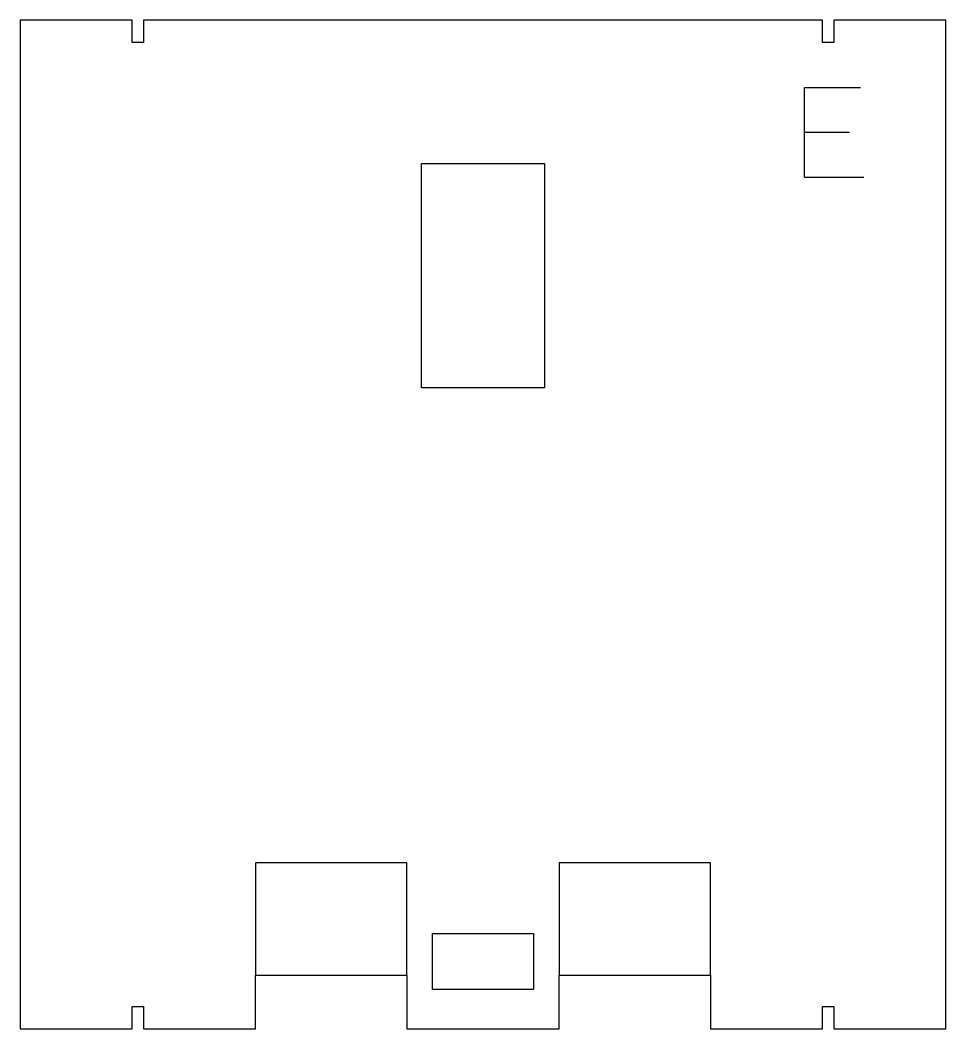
# Model space of a CAD drawing. Header units: millimetres. Extents: x 0 to 82.6, y 0 to 90.
import ezdxf

# ---------------------------------------------------------------- set-up
doc = ezdxf.new("R2010")
doc.units = ezdxf.units.MM
doc.layers.get('0').update_dxf_attribs({"linetype": 'CONTINUOUS'})

msp = doc.modelspace()

# ---------------------------------------------------------------- linework, layer by layer
for p, q in [((70, 76), (70, 84)), ((70, 84), (75, 84)), ((70, 80), (74, 80)), ((70, 76), (75.275, 76)), ((34.5, 14.8), (21, 14.8)), ((21, 14.8), (21, 4.8)), ((34.5, 4.8), (34.5, 14.8)), ((48.1, 14.8), (48.1, 4.8)), ((61.6, 14.8), (48.1, 14.8)), ((61.6, 4.8), (61.6, 14.8))]:
    msp.add_line(p, q)
for points in [[(71.6, 0), (71.6, 2), (72.6, 2), (72.6, 0), (82.6, 0), (82.6, 90), (72.6, 90), (72.6, 88), (71.6, 88), (71.6, 90), (11, 90), (11, 88), (10, 88), (10, 90), (0, 90), (0, 0), (10, 0), (10, 2), (11, 2), (11, 0), (21, 0), (21, 4.8), (34.5, 4.8), (34.5, 0), (48.1, 0), (48.1, 4.8), (61.6, 4.8), (61.6, 0)], [(46.8, 57.2), (35.8, 57.2), (35.8, 77.2), (46.8, 77.2)], [(36.8, 3.5), (36.8, 8.5), (45.8, 8.5), (45.8, 3.5)]]:
    msp.add_lwpolyline(points, close=True)

doc.saveas('drawing.dxf')
